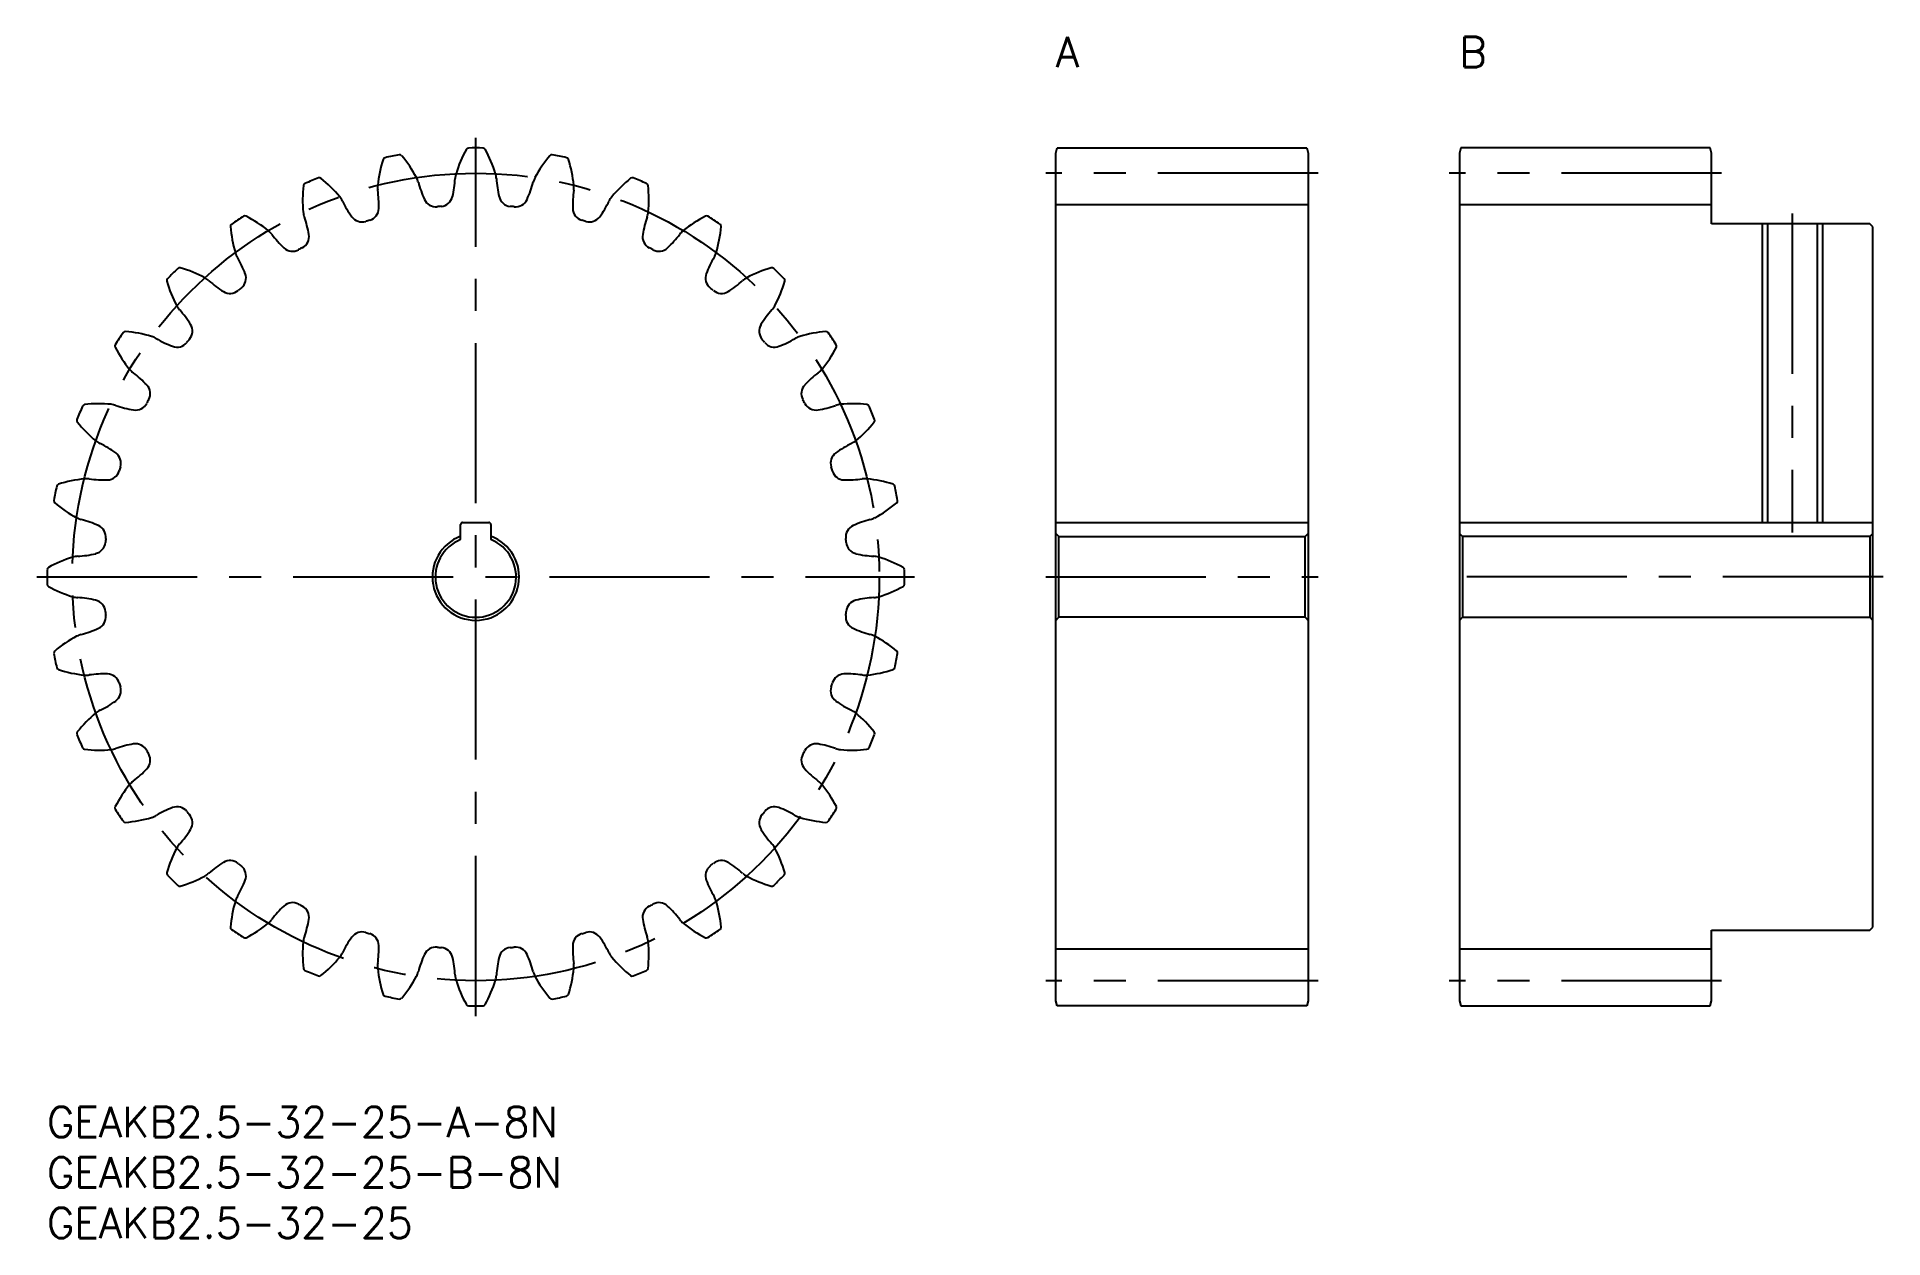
# Model space of a CAD drawing. Extents: x -1 to 182, y -13 to 106.
import ezdxf

# ---------------------------------------------------------------- set-up
doc = ezdxf.new("R2010")
doc.units = 0
doc.header["$LTSCALE"] = 0.5
doc.linetypes.add('CENTER', pattern=[50.8, 31.75, -6.35, 6.35, -6.35])
for name, color, linetype in [('MSM_CENTER', 1, 'CENTER'), ('MSM_CONTINUOUS', 7, 'CONTINUOUS'), ('MSM_NARROW', 5, 'CONTINUOUS'), ('MSM_PART_NUMBER', 7, 'CONTINUOUS')]:
    doc.layers.add(name, color=color, linetype=linetype)
doc.styles.get("Standard").update_dxf_attribs({"font": 'txt.shx', "height": 1, "bigfont": 'bigfont.shx'})

# ---------------------------------------------------------------- blocks, each defined once
blk = doc.blocks.new('*U2')
at = {"layer": 'MSM_PART_NUMBER'}
blk.add_text('GEAKB2.5-32-25-A-8N', height=3, dxfattribs=at).set_placement((0, -3))
blk = doc.blocks.new('*U3')
at = {"layer": 'MSM_PART_NUMBER'}
blk.add_text('GEAKB2.5-32-25-B-8N', height=3, dxfattribs=at).set_placement((0, -8))
blk = doc.blocks.new('*U5')
at = {"layer": 'MSM_PART_NUMBER'}
blk.add_text('GEAKB2.5-32-25', height=3, dxfattribs=at).set_placement((0, -13))
blk = doc.blocks.new('*U6')
at = {"layer": 'MSM_PART_NUMBER'}
blk.add_text('A', height=3, dxfattribs=at).set_placement((100, 103))
blk = doc.blocks.new('*U7')
at = {"layer": 'MSM_PART_NUMBER'}
blk.add_text('B', height=3, dxfattribs=at).set_placement((140, 103))

msp = doc.modelspace()

# ---------------------------------------------------------------- linework, layer by layer
at = {"layer": 'MSM_CENTER'}
for p, q in [((42.5, 9), (42.5, 96)), ((126, 92.5), (99, 92.5)), ((166, 92.5), (139, 92.5)), ((173, 88.5), (173, 56.9)), ((-1, 52.5), (86, 52.5)), ((99, 52.5), (126, 52.5)), ((182, 52.5), (139, 52.5)), ((126, 12.5), (99, 12.5)), ((166, 12.5), (139, 12.5))]:
    msp.add_line(p, q, dxfattribs=at)
msp.add_circle((42.5, 52.5), 40, dxfattribs=at)
at = {"layer": 'MSM_CONTINUOUS'}
for p, q in [((100, 94.5), (100.13, 95)), ((100, 10.5), (100, 94.5)), ((100.13, 95), (124.87, 95)), ((124.87, 95), (125, 94.5)), ((125, 94.5), (125, 10.5)), ((140.13, 95), (140, 94.5)), ((140, 94.5), (140, 10.5)), ((164.87, 95), (140.13, 95)), ((165, 94.5), (164.87, 95)), ((165, 87.5), (165, 94.5)), ((125, 89.38), (100, 89.38)), ((165, 89.38), (140, 89.38)), ((180.7, 87.5), (165, 87.5)), ((170.54, 87.5), (170.54, 57.9)), ((175.46, 87.5), (175.46, 57.9)), ((181, 87.2), (180.7, 87.5)), ((181, 17.8), (181, 87.2)), ((41, 56.21), (41, 57.7)), ((41.2, 57.9), (43.8, 57.9)), ((44, 57.7), (44, 56.21)), ((100, 57.9), (125, 57.9)), ((100.3, 56.5), (100, 56.8)), ((125, 56.8), (124.7, 56.5)), ((140, 57.9), (181, 57.9)), ((140, 56.8), (140.3, 56.5)), ((180.7, 56.5), (181, 56.8)), ((100.3, 48.5), (100.3, 56.5)), ((100.3, 56.5), (124.7, 56.5)), ((124.7, 48.5), (124.7, 56.5)), ((140.3, 56.5), (140.3, 48.5)), ((180.7, 56.5), (140.3, 56.5)), ((180.7, 56.5), (180.7, 48.5)), ((100, 48.2), (100.3, 48.5)), ((124.7, 48.5), (100.3, 48.5)), ((124.7, 48.5), (125, 48.2)), ((140.3, 48.5), (140, 48.2)), ((140.3, 48.5), (180.7, 48.5)), ((181, 48.2), (180.7, 48.5)), ((165, 10.5), (165, 17.5)), ((165, 17.5), (180.7, 17.5)), ((180.7, 17.5), (181, 17.8)), ((125, 15.63), (100, 15.63)), ((165, 15.63), (140, 15.63)), ((100.13, 10), (100, 10.5)), ((124.87, 10), (100.13, 10)), ((125, 10.5), (124.87, 10)), ((140, 10.5), (140.13, 10)), ((140.13, 10), (164.87, 10)), ((164.87, 10), (165, 10.5))]:
    msp.add_line(p, q, dxfattribs=at)
for centre, radius, start, end in [((45.51, 89.98), 12.8, 162.3014, 174.0625), ((33.56, 93.79), 0.25, 102.2214, 162.3014), ((42.5, 52.5), 42.5, 100.2786, 102.2214), ((34.96, 94.07), 0.25, 40.1986, 100.2786), ((25.38, 85.97), 12.8, 28.4375, 40.1986), ((52.77, 88.67), 12.8, 151.0514, 162.8125), ((41.78, 94.74), 0.25, 90.9714, 151.0514), ((42.5, 52.5), 42.5, 89.0286, 90.9714), ((43.22, 94.74), 0.25, 28.9486, 89.0286), ((32.23, 88.67), 12.8, 17.1875, 28.9486), ((59.62, 85.97), 12.8, 139.8014, 151.5625), ((50.04, 94.07), 0.25, 79.7214, 139.8014), ((42.5, 52.5), 42.5, 77.7786, 79.7214), ((51.44, 93.79), 0.25, 17.6986, 77.7786), ((39.49, 89.98), 12.8, 5.9375, 17.6986), ((42.5, 52.5), 42.5, 111.5286, 113.4714), ((27, 91.8), 0.25, 51.4486, 111.5286), ((19.17, 81.99), 12.8, 39.6875, 51.4486), ((34.82, 91.09), 2.05, 14.5816, 28.4375), ((47.14, 94.29), 10.67, 194.5816, 204.2752), ((29.8, 92.58), 10.67, 346.9748, 356.6684), ((42.5, 91.84), 2.05, 162.8125, 176.6684), ((42.5, 91.84), 2.05, 3.3316, 17.1875), ((55.2, 92.58), 10.67, 183.3316, 193.0252), ((37.86, 94.29), 10.67, 335.7248, 345.4184), ((50.18, 91.09), 2.05, 151.5625, 165.4184), ((65.83, 81.99), 12.8, 128.5514, 140.3125), ((58, 91.8), 0.25, 68.4714, 128.5514), ((42.5, 52.5), 42.5, 66.5286, 68.4714), ((38.14, 89.84), 12.8, 173.5514, 185.3125), ((25.67, 91.25), 0.25, 113.4714, 173.5514), ((27.44, 88.85), 2.05, 25.8316, 39.6875), ((38.89, 94.39), 10.67, 205.8316, 215.5252), ((34.82, 91.09), 2.05, 174.0625, 187.9184), ((22.22, 89.34), 10.67, 358.2248, 7.9184), ((38.55, 90.42), 1.25, 204.2752, 275.9446), ((38.97, 90.46), 1.25, 275.3054, 346.9748), ((46.03, 90.46), 1.25, 193.0252, 264.6946), ((46.45, 90.42), 1.25, 264.0554, 335.7248), ((62.78, 89.34), 10.67, 172.0816, 181.7752), ((50.18, 91.09), 2.05, 352.0816, 5.9375), ((46.11, 94.39), 10.67, 324.4748, 334.1684), ((57.56, 88.85), 2.05, 140.3125, 154.1684), ((59.33, 91.25), 0.25, 6.4486, 66.5286), ((46.86, 89.84), 12.8, 354.6875, 6.4486), ((42.5, 52.5), 42.5, 122.7786, 124.7214), ((19.63, 88.02), 0.25, 62.6986, 122.7786), ((13.87, 76.87), 12.8, 50.9375, 62.6986), ((27.44, 88.85), 2.05, 185.3125, 199.1684), ((15.43, 84.67), 10.67, 9.4748, 19.1684), ((31.23, 88.92), 1.25, 215.5253, 287.1946), ((42.5, 52.5), 36.88, 106.5554, 107.1946), ((31.64, 89.04), 1.25, 286.5554, 358.2248), ((42.5, 52.5), 36.88, 95.3054, 95.9446), ((42.5, 52.5), 36.88, 84.0554, 84.6946), ((53.36, 89.04), 1.25, 181.7753, 253.4446), ((42.5, 52.5), 36.87, 72.8054, 73.4446), ((53.77, 88.92), 1.25, 252.8054, 324.4748), ((69.57, 84.67), 10.67, 160.8316, 170.5252), ((57.56, 88.85), 2.05, 340.8316, 354.6875), ((71.13, 76.87), 12.8, 117.3014, 129.0625), ((65.37, 88.02), 0.25, 57.2212, 117.3014), ((42.5, 52.5), 42.5, 55.2786, 57.2214), ((18.43, 87.23), 0.25, 124.7214, 184.8014), ((30.94, 88.28), 12.8, 184.8014, 196.5625), ((20.64, 85.21), 2.05, 37.0816, 50.9375), ((30.79, 92.88), 10.67, 217.0816, 226.7752), ((24.72, 86.22), 1.25, 297.8054, 9.4748), ((60.28, 86.22), 1.25, 170.5253, 242.1946), ((54.21, 92.88), 10.67, 313.2248, 322.9184), ((64.36, 85.21), 2.05, 129.0625, 142.9184), ((54.06, 88.28), 12.8, 343.4375, 355.1986), ((66.57, 87.23), 0.25, 355.1986, 55.2786), ((20.64, 85.21), 2.05, 196.5625, 210.4184), ((24.34, 86.02), 1.25, 226.7752, 298.4446), ((42.5, 52.5), 36.88, 117.8054, 118.4446), ((42.5, 52.5), 36.88, 61.5554, 62.1946), ((60.66, 86.02), 1.25, 241.5554, 313.2248), ((64.36, 85.21), 2.05, 329.5816, 343.4375), ((42.5, 52.5), 42.5, 134.0286, 135.9714), ((13.14, 82.88), 0.25, 73.9486, 134.0286), ((9.67, 70.82), 12.8, 62.1875, 73.9486), ((9.67, 78.77), 10.67, 20.7248, 30.4184), ((18.48, 82.11), 1.25, 309.0554, 20.7248), ((66.52, 82.11), 1.25, 159.2753, 230.9446), ((75.33, 78.77), 10.67, 149.5816, 159.2752), ((75.33, 70.82), 12.8, 106.0514, 117.8125), ((71.86, 82.88), 0.25, 45.9712, 106.0514), ((42.5, 52.5), 42.5, 44.0286, 45.9714), ((12.12, 81.86), 0.25, 135.9716, 196.0514), ((24.18, 85.33), 12.8, 196.0514, 207.8125), ((14.68, 80.32), 2.05, 48.3316, 62.1875), ((23.14, 89.82), 10.67, 228.3316, 238.0252), ((18.15, 81.84), 1.25, 238.0253, 309.6946), ((42.5, 52.5), 36.87, 129.0554, 129.6946), ((42.5, 52.5), 36.87, 50.3054, 50.9446), ((66.85, 81.84), 1.25, 230.3054, 301.9748), ((61.86, 89.82), 10.67, 301.9748, 311.6684), ((70.32, 80.32), 2.05, 117.8125, 131.6684), ((60.82, 85.33), 12.8, 332.1875, 343.9486), ((72.88, 81.86), 0.25, 343.9486, 44.0286), ((14.68, 80.32), 2.05, 207.8125, 221.6684), ((5.18, 71.86), 10.67, 31.9748, 41.6684), ((79.82, 71.86), 10.67, 138.3316, 148.0252), ((70.32, 80.32), 2.05, 318.3316, 332.1875), ((13.16, 76.85), 1.25, 320.3054, 31.9748), ((71.84, 76.85), 1.25, 148.0253, 219.6946), ((6.98, 75.37), 0.25, 147.2212, 207.3014), ((18.13, 81.13), 12.8, 207.3014, 219.0625), ((42.5, 52.5), 42.5, 145.2786, 147.2214), ((7.77, 76.57), 0.25, 85.1986, 145.2786), ((6.72, 64.06), 12.8, 73.4375, 85.1986), ((9.79, 74.36), 2.05, 59.5816, 73.4375), ((16.23, 85.33), 10.67, 239.5816, 249.2752), ((12.89, 76.52), 1.25, 249.2753, 320.9446), ((42.5, 52.5), 36.87, 140.3054, 140.9446), ((42.5, 52.5), 36.87, 39.0554, 39.6946), ((72.11, 76.52), 1.25, 219.0554, 290.7248), ((68.77, 85.33), 10.67, 290.7248, 300.4184), ((75.21, 74.36), 2.05, 106.5625, 120.4184), ((78.28, 64.06), 12.8, 94.8014, 106.5625), ((66.87, 81.13), 12.8, 320.9375, 332.6986), ((77.23, 76.57), 0.25, 34.7214, 94.8014), ((42.5, 52.5), 42.5, 32.7786, 34.7214), ((78.02, 75.37), 0.25, 332.6986, 32.7786), ((9.79, 74.36), 2.05, 219.0625, 232.9184), ((2.12, 64.21), 10.67, 43.2248, 52.9184), ((8.98, 70.66), 1.25, 331.5554, 43.2248), ((76.02, 70.66), 1.25, 136.7753, 208.4446), ((82.88, 64.21), 10.67, 127.0816, 136.7752), ((75.21, 74.36), 2.05, 307.0816, 320.9375), ((3.75, 69.33), 0.25, 96.4486, 156.5286), ((5.16, 56.86), 12.8, 84.6875, 96.4486), ((6.15, 67.56), 2.05, 70.8316, 84.6875), ((8.78, 70.28), 1.25, 260.5253, 332.1946), ((42.5, 52.5), 36.88, 151.5554, 152.1946), ((42.5, 52.5), 36.87, 27.8054, 28.4446), ((76.22, 70.28), 1.25, 207.8054, 279.4747), ((78.85, 67.56), 2.05, 95.3125, 109.1684), ((79.84, 56.86), 12.8, 83.5514, 95.3125), ((81.25, 69.33), 0.25, 23.4714, 83.5514), ((3.2, 68), 0.25, 158.4714, 218.5514), ((42.5, 52.5), 42.5, 156.5286, 158.4714), ((13.01, 75.83), 12.8, 218.5514, 230.3125), ((10.33, 79.57), 10.67, 250.8316, 260.5252), ((74.67, 79.57), 10.67, 279.4748, 289.1684), ((71.99, 75.83), 12.8, 309.6875, 321.4486), ((42.5, 52.5), 42.5, 21.5286, 23.4714), ((81.8, 68), 0.25, 321.4486, 21.5286), ((6.15, 67.56), 2.05, 230.3125, 244.1684), ((78.85, 67.56), 2.05, 295.8316, 309.6875), ((0.61, 56.11), 10.67, 54.4748, 64.1684), ((6.08, 63.77), 1.25, 342.8054, 54.4748), ((78.92, 63.77), 1.25, 125.5253, 197.1946), ((84.39, 56.11), 10.67, 115.8316, 125.5252), ((3.91, 60.18), 2.05, 82.0816, 95.9375), ((5.96, 63.36), 1.25, 271.7753, 343.4446), ((42.5, 52.5), 36.88, 162.8054, 163.4446), ((42.5, 52.5), 36.88, 16.5554, 17.1946), ((79.04, 63.36), 1.25, 196.5554, 268.2248), ((81.09, 60.18), 2.05, 84.0625, 97.9184), ((42.5, 52.5), 42.5, 167.7786, 169.7214), ((1.21, 61.44), 0.25, 107.6986, 167.7786), ((5.02, 49.49), 12.8, 95.9375, 107.6986), ((5.66, 72.78), 10.67, 262.0816, 271.7752), ((79.34, 72.78), 10.67, 268.2248, 277.9184), ((79.98, 49.49), 12.8, 72.3014, 84.0625), ((83.79, 61.44), 0.25, 12.2214, 72.3014), ((42.5, 52.5), 42.5, 10.2786, 12.2214), ((0.93, 60.04), 0.25, 169.7214, 229.8014), ((9.03, 69.62), 12.8, 229.8014, 241.5625), ((75.97, 69.62), 12.8, 298.4375, 310.1986), ((84.07, 60.04), 0.25, 310.1986, 10.2786), ((3.91, 60.18), 2.05, 241.5625, 255.4184), ((0.71, 47.86), 10.67, 65.7248, 75.4184), ((4.58, 56.45), 1.25, 354.0554, 65.7247), ((41.2, 57.7), 0.2, 90, 180), ((43.8, 57.7), 0.2, 0, 90), ((80.42, 56.45), 1.25, 114.2753, 185.9446), ((84.29, 47.86), 10.67, 104.5816, 114.2752), ((81.09, 60.18), 2.05, 284.5816, 298.4375), ((4.54, 56.03), 1.25, 283.0253, 354.6946), ((42.5, 52.5), 36.87, 174.0554, 174.6946), ((42.5, 52.5), 4.3, 110.4162, 69.5838), ((42.5, 52.5), 4, 112.0243, 67.9757), ((42.5, 52.5), 36.88, 5.3054, 5.9446), ((80.46, 56.03), 1.25, 185.3054, 256.9748), ((42.5, 52.5), 42.5, 179.0286, 180.9714), ((0.26, 53.22), 0.25, 118.9486, 179.0286), ((6.33, 42.23), 12.8, 107.1875, 118.9486), ((3.16, 52.5), 2.05, 93.3316, 107.1875), ((2.42, 65.2), 10.67, 273.3316, 283.0252), ((82.58, 65.2), 10.67, 256.9748, 266.6684), ((81.84, 52.5), 2.05, 72.8125, 86.6684), ((78.67, 42.23), 12.8, 61.0514, 72.8125), ((84.74, 53.22), 0.25, 0.9714, 61.0514), ((42.5, 52.5), 42.5, 359.0286, 0.9714), ((0.26, 51.78), 0.25, 180.9714, 241.0514), ((6.33, 62.77), 12.8, 241.0514, 252.8125), ((78.67, 62.77), 12.8, 287.1875, 298.9486), ((84.74, 51.78), 0.25, 298.9486, 359.0286), ((3.16, 52.5), 2.05, 252.8125, 266.6684), ((2.42, 39.8), 10.67, 76.9748, 86.6684), ((4.54, 48.97), 1.25, 5.3054, 76.9748), ((80.46, 48.97), 1.25, 103.0253, 174.6946), ((82.58, 39.8), 10.67, 93.3316, 103.0252), ((81.84, 52.5), 2.05, 273.3316, 287.1875), ((4.58, 48.55), 1.25, 294.2753, 5.9446), ((42.5, 52.5), 36.88, 185.3054, 185.9446), ((80.42, 48.55), 1.25, 174.0554, 245.7248), ((42.5, 52.5), 36.88, 354.0554, 354.6946), ((9.03, 35.38), 12.8, 118.4375, 130.1986), ((3.91, 44.82), 2.05, 104.5816, 118.4375), ((0.71, 57.14), 10.67, 284.5816, 294.2752), ((84.29, 57.14), 10.67, 245.7248, 255.4184), ((81.09, 44.82), 2.05, 61.5625, 75.4184), ((75.97, 35.38), 12.8, 49.8014, 61.5625), ((0.93, 44.96), 0.25, 130.1986, 190.2786), ((42.5, 52.5), 42.5, 190.2786, 192.2214), ((42.5, 52.5), 42.5, 347.7786, 349.7214), ((84.07, 44.96), 0.25, 349.7214, 49.8014), ((1.21, 43.56), 0.25, 192.2214, 252.3014), ((5.02, 55.51), 12.8, 252.3014, 264.0625), ((3.91, 44.82), 2.05, 264.0625, 277.9184), ((5.66, 32.22), 10.67, 88.2248, 97.9184), ((5.96, 41.64), 1.25, 16.5554, 88.2248), ((79.04, 41.64), 1.25, 91.7753, 163.4446), ((79.34, 32.22), 10.67, 82.0816, 91.7752), ((81.09, 44.82), 2.05, 262.0816, 275.9375), ((79.98, 55.51), 12.8, 275.9375, 287.6986), ((83.79, 43.56), 0.25, 287.6986, 347.7786), ((6.08, 41.23), 1.25, 305.5253, 17.1946), ((42.5, 52.5), 36.87, 196.5554, 197.1946), ((78.92, 41.23), 1.25, 162.8054, 234.4748), ((42.5, 52.5), 36.88, 342.8054, 343.4446), ((13.01, 29.17), 12.8, 129.6875, 141.4486), ((6.15, 37.44), 2.05, 115.8316, 129.6875), ((0.61, 48.89), 10.67, 295.8316, 305.5252), ((84.39, 48.89), 10.67, 234.4748, 244.1684), ((78.85, 37.44), 2.05, 50.3125, 64.1684), ((71.99, 29.17), 12.8, 38.5514, 50.3125), ((3.2, 37), 0.25, 141.4486, 201.5286), ((42.5, 52.5), 42.5, 201.5286, 203.4714), ((42.5, 52.5), 42.5, 336.5286, 338.4714), ((81.8, 37), 0.25, 338.4714, 38.5514), ((3.75, 35.67), 0.25, 203.4714, 263.5514), ((5.16, 48.14), 12.8, 263.5514, 275.3125), ((6.15, 37.44), 2.05, 275.3125, 289.1684), ((10.33, 25.43), 10.67, 99.4748, 109.1684), ((8.78, 34.72), 1.25, 27.8054, 99.4748), ((42.5, 52.5), 36.87, 207.8054, 208.4446), ((8.98, 34.34), 1.25, 316.7753, 28.4446), ((76.02, 34.34), 1.25, 151.5554, 223.2248), ((42.5, 52.5), 36.88, 331.5554, 332.1946), ((76.22, 34.72), 1.25, 80.5253, 152.1946), ((74.67, 25.43), 10.67, 70.8316, 80.5252), ((78.85, 37.44), 2.05, 250.8316, 264.6875), ((79.84, 48.14), 12.8, 264.6875, 276.4486), ((81.25, 35.67), 0.25, 276.4486, 336.5286), ((2.12, 40.79), 10.67, 307.0816, 316.7752), ((82.88, 40.79), 10.67, 223.2248, 232.9184), ((18.13, 23.87), 12.8, 140.9375, 152.6986), ((9.79, 30.64), 2.05, 127.0816, 140.9375), ((75.21, 30.64), 2.05, 39.0625, 52.9184), ((66.87, 23.87), 12.8, 27.3014, 39.0625), ((6.98, 29.63), 0.25, 152.6986, 212.7786), ((42.5, 52.5), 42.5, 212.7786, 214.7214), ((16.23, 19.67), 10.67, 110.7248, 120.4184), ((12.89, 28.48), 1.25, 39.0554, 110.7248), ((72.11, 28.48), 1.25, 69.2753, 140.9446), ((68.77, 19.67), 10.67, 59.5816, 69.2752), ((42.5, 52.5), 42.5, 325.2786, 327.2214), ((78.02, 29.63), 0.25, 327.2212, 27.3014), ((7.77, 28.43), 0.25, 214.7214, 274.8014), ((6.72, 40.94), 12.8, 274.8014, 286.5625), ((9.79, 30.64), 2.05, 286.5625, 300.4184), ((5.18, 33.14), 10.67, 318.3316, 328.0252), ((42.5, 52.5), 36.88, 219.0554, 219.6946), ((13.16, 28.15), 1.25, 328.0253, 39.6946), ((71.84, 28.15), 1.25, 140.3054, 211.9748), ((79.82, 33.14), 10.67, 211.9748, 221.6684), ((42.5, 52.5), 36.88, 320.3054, 320.9446), ((75.21, 30.64), 2.05, 239.5816, 253.4375), ((78.28, 40.94), 12.8, 253.4375, 265.1986), ((77.23, 28.43), 0.25, 265.1986, 325.2786), ((24.18, 19.67), 12.8, 152.1875, 163.9486), ((14.68, 24.68), 2.05, 138.3316, 152.1875), ((70.32, 24.68), 2.05, 27.8125, 41.6684), ((60.82, 19.67), 12.8, 16.0514, 27.8125), ((23.14, 15.18), 10.67, 121.9748, 131.6684), ((18.15, 23.16), 1.25, 50.3054, 121.9748), ((42.5, 52.5), 36.88, 230.3054, 230.9446), ((18.48, 22.89), 1.25, 339.2753, 50.9446), ((66.52, 22.89), 1.25, 129.0554, 200.7247), ((42.5, 52.5), 36.87, 309.0554, 309.6946), ((66.85, 23.16), 1.25, 58.0253, 129.6946), ((61.86, 15.18), 10.67, 48.3316, 58.0252), ((12.12, 23.14), 0.25, 163.9486, 224.0286), ((42.5, 52.5), 42.5, 224.0286, 225.9714), ((9.67, 34.18), 12.8, 286.0514, 297.8125), ((14.68, 24.68), 2.05, 297.8125, 311.6684), ((9.67, 26.23), 10.67, 329.5816, 339.2752), ((75.33, 26.23), 10.67, 200.7248, 210.4184), ((70.32, 24.68), 2.05, 228.3316, 242.1875), ((75.33, 34.18), 12.8, 242.1875, 253.9486), ((42.5, 52.5), 42.5, 314.0286, 315.9714), ((72.88, 23.14), 0.25, 315.9712, 16.0514), ((13.14, 22.12), 0.25, 225.9712, 286.0514), ((30.94, 16.72), 12.8, 163.4375, 175.1986), ((20.64, 19.79), 2.05, 149.5816, 163.4375), ((24.34, 18.98), 1.25, 61.5554, 133.2248), ((60.66, 18.98), 1.25, 46.7753, 118.4446), ((64.36, 19.79), 2.05, 16.5625, 30.4184), ((54.06, 16.72), 12.8, 4.8014, 16.5625), ((71.86, 22.12), 0.25, 253.9486, 314.0286), ((20.64, 19.79), 2.05, 309.0625, 322.9184), ((30.79, 12.12), 10.67, 133.2248, 142.9184), ((42.5, 52.5), 36.87, 241.5554, 242.1946), ((24.72, 18.78), 1.25, 350.5253, 62.1946), ((15.43, 20.33), 10.67, 340.8316, 350.5252), ((60.28, 18.78), 1.25, 117.8054, 189.4747), ((69.57, 20.33), 10.67, 189.4748, 199.1684), ((42.5, 52.5), 36.88, 297.8054, 298.4446), ((54.21, 12.12), 10.67, 37.0816, 46.7752), ((64.36, 19.79), 2.05, 217.0816, 230.9375), ((18.43, 17.77), 0.25, 175.1986, 235.2786), ((42.5, 52.5), 42.5, 235.2786, 237.2214), ((19.63, 16.98), 0.25, 237.2212, 297.3014), ((13.87, 28.13), 12.8, 297.3014, 309.0625), ((27.44, 16.15), 2.05, 160.8316, 174.6875), ((38.89, 10.61), 10.67, 144.4748, 154.1684), ((31.23, 16.08), 1.25, 72.8054, 144.4748), ((42.5, 52.5), 36.88, 252.8054, 253.4446), ((31.64, 15.96), 1.25, 1.7753, 73.4446), ((53.36, 15.96), 1.25, 106.5554, 178.2247), ((42.5, 52.5), 36.88, 286.5554, 287.1946), ((53.77, 16.08), 1.25, 35.5253, 107.1946), ((46.11, 10.61), 10.67, 25.8316, 35.5252), ((57.56, 16.15), 2.05, 5.3125, 19.1684), ((71.13, 28.13), 12.8, 230.9375, 242.6986), ((65.37, 16.98), 0.25, 242.6986, 302.7786), ((42.5, 52.5), 42.5, 302.7786, 304.7214), ((66.57, 17.77), 0.25, 304.7214, 4.8014), ((38.14, 15.16), 12.8, 174.6875, 186.4486), ((19.17, 23.01), 12.8, 308.5514, 320.3125), ((27.44, 16.15), 2.05, 320.3125, 334.1684), ((22.22, 15.66), 10.67, 352.0816, 1.7752), ((47.14, 10.71), 10.67, 155.7248, 165.4184), ((38.55, 14.58), 1.25, 84.0554, 155.7247), ((42.5, 52.5), 36.88, 264.0554, 264.6946), ((38.97, 14.54), 1.25, 13.0253, 84.6946), ((29.8, 12.42), 10.67, 3.3316, 13.0252), ((55.2, 12.42), 10.67, 166.9748, 176.6684), ((46.03, 14.54), 1.25, 95.3054, 166.9748), ((42.5, 52.5), 36.88, 275.3054, 275.9446), ((46.45, 14.58), 1.25, 24.2753, 95.9446), ((37.86, 10.71), 10.67, 14.5816, 24.2752), ((62.78, 15.66), 10.67, 178.2248, 187.9184), ((57.56, 16.15), 2.05, 205.8316, 219.6875), ((65.83, 23.01), 12.8, 219.6875, 231.4486), ((46.86, 15.16), 12.8, 353.5514, 5.3125), ((25.67, 13.75), 0.25, 186.4486, 246.5286), ((42.5, 52.5), 42.5, 246.5286, 248.4714), ((27, 13.2), 0.25, 248.4714, 308.5514), ((34.82, 13.91), 2.05, 172.0816, 185.9375), ((45.51, 15.02), 12.8, 185.9375, 197.6986), ((25.38, 19.03), 12.8, 319.8014, 331.5625), ((34.82, 13.91), 2.05, 331.5625, 345.4184), ((42.5, 13.16), 2.05, 183.3316, 197.1875), ((42.5, 13.16), 2.05, 342.8125, 356.6684), ((50.18, 13.91), 2.05, 194.5816, 208.4375), ((59.62, 19.03), 12.8, 208.4375, 220.1986), ((39.49, 15.02), 12.8, 342.3014, 354.0625), ((50.18, 13.91), 2.05, 354.0625, 7.9184), ((58, 13.2), 0.25, 231.4486, 291.5286), ((42.5, 52.5), 42.5, 291.5286, 293.4714), ((59.33, 13.75), 0.25, 293.4714, 353.5514), ((33.56, 11.21), 0.25, 197.6986, 257.7786), ((52.77, 16.33), 12.8, 197.1875, 208.9486), ((32.23, 16.33), 12.8, 331.0514, 342.8125), ((51.44, 11.21), 0.25, 282.2214, 342.3014), ((42.5, 52.5), 42.5, 257.7786, 259.7214), ((34.96, 10.93), 0.25, 259.7214, 319.8014), ((41.78, 10.26), 0.25, 208.9486, 269.0286), ((42.5, 52.5), 42.5, 269.0286, 270.9714), ((43.22, 10.26), 0.25, 270.9714, 331.0514), ((50.04, 10.93), 0.25, 220.1986, 280.2786), ((42.5, 52.5), 42.5, 280.2786, 282.2214)]:
    msp.add_arc(centre, radius, start, end, dxfattribs=at)
at = {"layer": 'MSM_NARROW'}
for p, q in [((170, 87.5), (170, 57.9)), ((176, 87.5), (176, 57.9))]:
    msp.add_line(p, q, dxfattribs=at)

# ---------------------------------------------------------------- block references
at = {"layer": 'MSM_CONTINUOUS'}
for name in ['*U6', '*U7', '*U2', '*U3', '*U5']:
    msp.add_blockref(name, (0, 0), dxfattribs=at)

doc.saveas('drawing.dxf')
